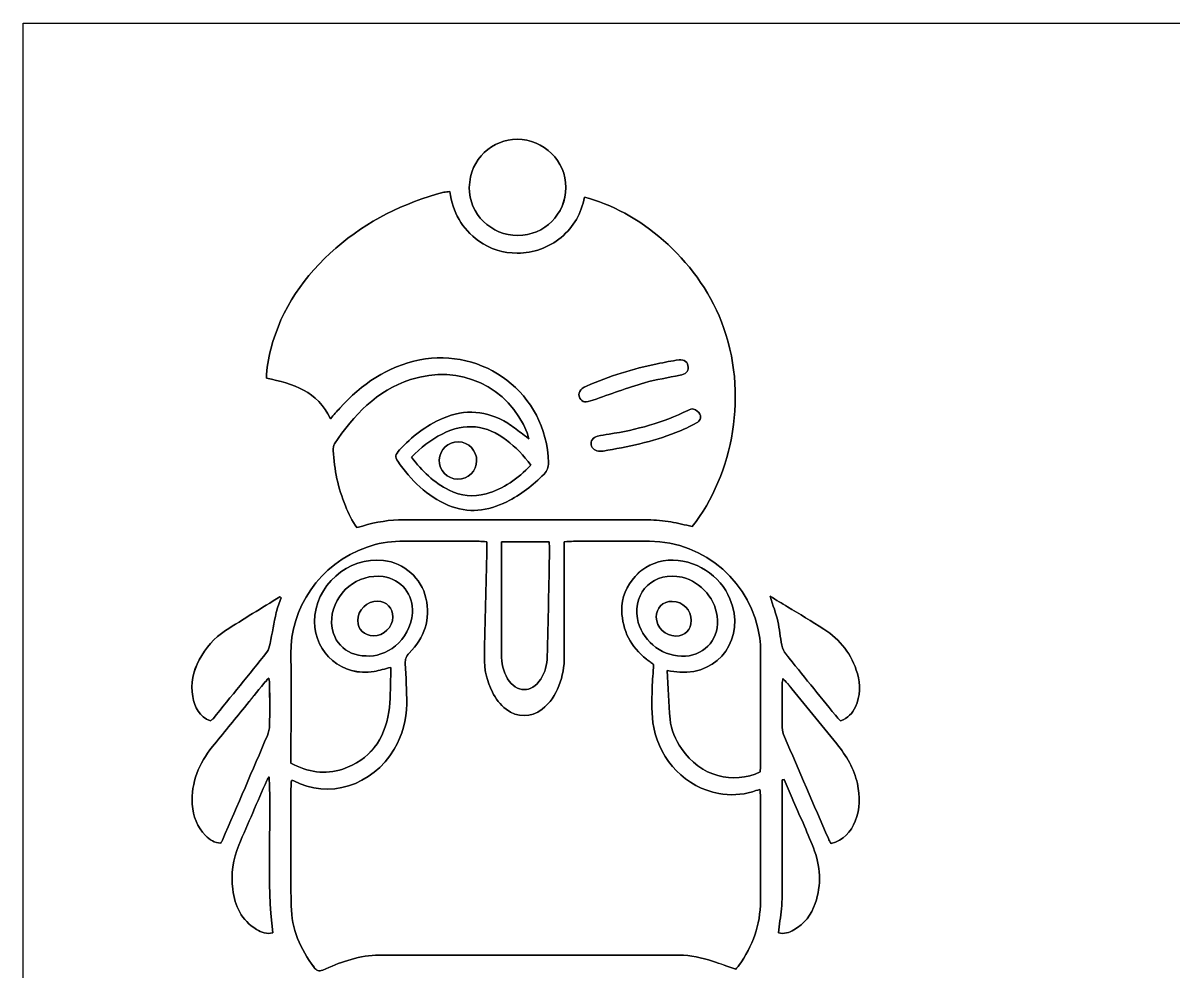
# Model space of a CAD drawing. Extents: x 0 to 300, y 0 to 232.
# Drawn here: x 0 to 99.7, y 149.7 to 231.9 of the extents above; entities that cross this region are included whole.
import ezdxf

# ---------------------------------------------------------------- set-up
doc = ezdxf.new("R2010")
doc.units = 0
doc.layers.get('0').update_dxf_attribs({"linetype": 'CONTINUOUS'})

msp = doc.modelspace()

# ---------------------------------------------------------------- linework, layer by layer
at = {"color": 7}
for points in [[(0, 231.870004)], [(42.875374, 213.469844)], [(42.875374, 213.469844)], [(57.619512, 202.062072)], [(57.619512, 202.062072)], [(43.810878, 195.872833)], [(43.810878, 195.872833)], [(50.003551, 194.781364)], [(50.003551, 194.781364)], [(39.297048, 193.962619)], [(39.297048, 193.962619)], [(43.984729, 193.574709)], [(43.984729, 193.574709)], [(41.44908, 186.948053)], [(41.44908, 186.948053)], [(22.37126, 182.096967)], [(22.37126, 182.096967)], [(64.711058, 182.233758)], [(64.711058, 182.233758)], [(30.350376, 178.803099)], [(30.350376, 178.803099)], [(56.550507, 178.78507)], [(56.550507, 178.78507)], [(29.727947, 177.057864)], [(29.727947, 177.057864)], [(57.039293, 177.036114)], [(57.039293, 177.036114)], [(21.295673, 175.146361)], [(21.295673, 175.146361)], [(65.832719, 175.108157)], [(65.832719, 175.108157)], [(21.31456, 166.589316)], [(21.31456, 166.589316)], [(63.853965, 167.014428)], [(63.853965, 167.014428)], [(65.939319, 166.351362)], [(65.939319, 166.351362)]]:
    msp.add_lwpolyline(points, close=True, dxfattribs=at)
for points in [[(0, 231.870004), (100.000805, 231.870004), (200.001611, 231.870004), (300.002416, 231.870004)], [(0, 0.000005), (0, 77.290004), (0, 154.580004), (0, 231.870004)], [(42.808123, 221.806106), (40.700019, 221.804962), (38.703236, 220.152018), (38.66217, 217.638118)], [(38.662313, 217.638118), (38.703379, 220.152018), (40.700019, 221.804962), (42.808266, 221.806106)], [(47.025905, 217.627387), (47.036494, 219.910487), (45.11426, 221.807251), (42.808123, 221.806106)], [(42.808266, 221.806106), (45.114403, 221.807251), (47.036637, 219.910487), (47.026048, 217.627387)], [(38.66217, 217.638118), (38.624395, 215.32683), (40.552066, 213.465838), (42.875374, 213.469844)], [(42.875374, 213.469844), (40.55221, 213.465981), (38.624538, 215.32683), (38.662313, 217.638118)], [(42.875374, 213.469844), (45.159046, 213.473708), (47.015317, 215.333126), (47.025905, 217.627387)], [(47.026048, 217.627387), (47.015174, 215.333126), (45.159046, 213.473708), (42.875374, 213.469844)], [(36.465781, 217.213149), (32.979175, 216.307264), (29.823243, 214.749473), (27.099434, 212.376658)], [(27.099434, 212.376658), (29.823243, 214.749473), (32.979175, 216.307407), (36.465781, 217.213149)], [(36.976316, 217.276823), (36.771845, 217.252355), (36.613877, 217.251497), (36.465781, 217.213149)], [(36.465781, 217.213149), (36.613877, 217.25164), (36.771845, 217.252355), (36.976316, 217.276823)], [(39.470184, 213.004668), (38.011266, 214.048632), (37.224, 215.490808), (36.976316, 217.276823)], [(36.976316, 217.276823), (37.224, 215.490808), (38.011266, 214.048632), (39.470184, 213.004668)], [(48.64551, 216.783458), (48.357761, 215.400091), (47.71673, 214.214899), (46.610523, 213.307297)], [(46.610523, 213.307297), (47.71673, 214.214899), (48.357761, 215.400091), (48.64551, 216.783458)], [(60.510303, 205.981088), (58.337237, 211.569073), (53.240756, 215.620445), (48.64551, 216.783458)], [(48.64551, 216.783458), (53.240756, 215.620445), (58.337237, 211.569073), (60.510303, 205.981088)], [(27.099434, 212.376658), (24.380777, 210.008278), (22.37684, 207.163704), (21.464802, 203.627732)], [(21.464802, 203.627732), (22.37684, 207.163561), (24.380777, 210.008278), (27.099434, 212.376658)], [(42.81542, 211.944677), (41.592454, 211.946681), (40.472653, 212.287371), (39.470184, 213.004668)], [(39.470184, 213.004668), (40.472653, 212.287228), (41.592454, 211.946538), (42.81542, 211.944677)], [(46.610523, 213.307297), (45.507034, 212.401841), (44.241141, 211.942245), (42.81542, 211.944677)], [(42.81542, 211.944677), (44.241141, 211.942245), (45.507034, 212.401984), (46.610523, 213.307297)], [(57.97494, 188.266745), (61.51406, 192.774995), (62.902578, 199.829195), (60.510303, 205.981088)], [(60.510303, 205.981088), (62.902578, 199.829195), (61.51406, 192.774995), (57.97494, 188.266745)], [(21.464802, 203.627732), (21.255036, 202.814138), (21.078896, 201.989526), (21.094349, 201.102529)], [(21.094349, 201.102529), (21.079039, 201.989526), (21.255036, 202.814138), (21.464802, 203.627732)], [(34.368981, 202.693086), (39.752352, 203.786273), (45.372103, 199.897734), (45.513044, 193.792917)], [(45.513044, 193.792917), (45.372103, 199.897734), (39.752352, 203.786273), (34.368981, 202.693086)], [(27.442414, 198.521235), (29.333026, 200.605443), (31.555027, 202.121739), (34.368981, 202.693086)], [(34.368981, 202.693086), (31.555027, 202.121739), (29.333026, 200.605443), (27.442414, 198.521235)], [(56.828096, 202.696663), (56.19608, 202.610239), (55.567354, 202.492192), (54.942922, 202.360838)], [(54.942922, 202.360695), (55.567354, 202.492049), (56.19608, 202.610096), (56.828096, 202.69652)], [(57.619512, 202.062072), (57.615505, 202.479457), (57.297565, 202.76091), (56.828096, 202.696663)], [(56.828096, 202.69652), (57.297565, 202.76091), (57.615362, 202.479457), (57.619512, 202.062072)], [(43.6645, 196.371635), (42.119015, 200.358761), (37.828258, 202.392174), (33.566262, 200.991207)], [(33.566262, 200.991207), (37.828258, 202.392174), (42.119015, 200.358761), (43.6645, 196.371635)], [(54.942922, 202.360838), (52.839253, 201.918269), (50.786953, 201.306142), (48.819074, 200.433596)], [(48.819074, 200.433453), (50.786953, 201.305999), (52.839253, 201.917983), (54.942922, 202.360695)], [(56.9191, 201.364807), (57.391717, 201.461105), (57.622946, 201.684894), (57.619512, 202.062072)], [(57.619512, 202.062072), (57.622946, 201.684894), (57.391717, 201.461105), (56.9191, 201.364664)], [(21.094349, 201.102529), (23.396909, 200.664395), (25.519465, 199.964985), (26.632254, 197.595031)], [(26.632254, 197.595031), (25.519465, 199.964985), (23.396909, 200.664395), (21.094349, 201.102529)], [(33.566262, 200.991207), (30.63512, 200.0278), (28.633329, 197.928997), (26.986824, 195.431838)], [(26.986824, 195.431838), (28.633329, 197.928854), (30.63512, 200.0278), (33.566262, 200.991207)], [(48.819074, 200.433596), (48.219539, 200.16774), (48.036244, 199.797573), (48.243291, 199.391205)], [(48.243291, 199.391062), (48.036244, 199.79743), (48.219396, 200.167597), (48.819074, 200.433453)], [(49.372965, 199.210915), (50.854633, 199.735187), (52.335872, 200.268616), (53.842724, 200.7119)], [(53.842724, 200.711757), (52.335872, 200.268473), (50.854776, 199.735044), (49.372965, 199.210772)], [(53.842724, 200.7119), (54.845479, 201.006946), (55.891447, 201.155471), (56.9191, 201.364807)], [(56.9191, 201.364664), (55.891447, 201.155185), (54.845479, 201.006803), (53.842724, 200.711757)], [(26.632254, 197.595031), (26.935742, 197.94259), (27.183999, 198.236348), (27.442414, 198.521235)], [(27.442414, 198.521235), (27.183999, 198.236491), (26.935742, 197.94259), (26.632254, 197.595031)], [(36.351884, 197.629515), (38.294007, 198.461854), (40.18977, 198.335508), (41.992812, 197.207551)], [(41.992812, 197.207551), (40.189626, 198.335508), (38.294007, 198.461854), (36.351884, 197.629515)], [(48.243291, 199.391205), (48.439893, 199.005585), (48.748675, 198.989989), (49.372965, 199.210915)], [(49.372965, 199.210772), (48.748675, 198.989989), (48.439893, 199.005442), (48.243291, 199.391062)], [(58.096135, 198.443825), (57.961204, 198.497053), (57.741994, 198.398037), (57.583597, 198.32034)], [(57.583597, 198.32034), (57.741851, 198.398037), (57.961204, 198.497053), (58.096135, 198.443825)], [(58.638865, 197.994817), (58.541566, 198.19099), (58.307618, 198.360691), (58.096135, 198.443825)], [(58.096135, 198.443825), (58.307618, 198.360691), (58.541566, 198.19099), (58.638865, 197.994817)], [(32.610296, 194.896406), (33.673005, 196.057988), (34.901838, 197.008087), (36.351884, 197.629515)], [(36.351884, 197.629515), (34.901838, 197.008087), (33.673005, 196.057988), (32.610296, 194.896406)], [(57.583597, 198.32034), (55.427844, 197.26221), (53.143457, 196.63463), (50.780085, 196.265894)], [(50.780085, 196.265894), (53.143457, 196.63463), (55.427844, 197.26221), (57.583597, 198.32034)], [(58.353835, 197.23717), (58.649453, 197.388127), (58.786388, 197.697482), (58.638865, 197.994817)], [(58.638865, 197.994817), (58.786388, 197.697339), (58.649453, 197.387984), (58.353835, 197.23717)], [(41.894654, 195.732035), (40.149133, 197.078772), (38.29, 197.290255), (36.31554, 196.277627)], [(36.31554, 196.277627), (38.29, 197.290255), (40.149133, 197.078772), (41.894654, 195.732035)], [(41.992812, 197.207551), (42.398893, 196.953571), (42.77693, 196.654519), (43.164839, 196.372208)], [(43.164839, 196.372208), (42.77693, 196.654662), (42.39875, 196.953571), (41.992812, 197.207551)], [(56.551652, 196.401827), (57.167642, 196.641927), (57.764173, 196.936401), (58.353835, 197.23717)], [(58.353835, 197.23717), (57.764173, 196.936258), (57.167642, 196.641927), (56.551652, 196.401827)], [(26.986824, 195.431838), (26.885089, 195.277447), (26.859191, 195.042641), (26.869779, 194.849044)], [(26.869779, 194.849044), (26.859334, 195.042641), (26.885089, 195.277447), (26.986824, 195.431838)], [(36.31554, 196.277627), (35.317649, 195.765804), (34.436661, 195.100305), (33.642527, 194.26997)], [(33.642527, 194.26997), (34.436518, 195.100305), (35.317649, 195.765804), (36.31554, 196.277627)], [(36.062848, 194.040029), (36.092467, 194.929888), (36.829938, 195.62887), (37.713073, 195.604402)], [(37.713216, 195.604259), (36.830081, 195.628726), (36.09261, 194.929745), (36.062991, 194.039886)], [(37.713073, 195.604402), (38.59635, 195.579791), (39.311357, 194.838742), (39.297048, 193.962619)], [(39.297048, 193.962619), (39.311357, 194.838742), (38.59635, 195.579648), (37.713216, 195.604259)], [(43.984729, 193.574709), (43.366306, 194.437811), (42.676196, 195.128923), (41.894654, 195.732035)], [(41.894654, 195.732035), (42.676196, 195.12878), (43.366306, 194.437811), (43.984729, 193.574709)], [(43.164839, 196.372208), (43.346131, 196.240138), (43.520125, 196.098196), (43.810878, 195.872833)], [(43.810878, 195.872833), (43.520125, 196.098196), (43.346131, 196.240138), (43.164839, 196.372208)], [(43.810878, 195.872833), (43.736902, 196.127529), (43.710288, 196.253445), (43.6645, 196.371635)], [(43.6645, 196.371635), (43.710288, 196.253445), (43.736902, 196.127529), (43.810878, 195.872833)], [(49.766598, 196.08775), (49.368243, 195.988448), (49.156188, 195.675373), (49.217429, 195.34155)], [(49.217429, 195.34155), (49.156188, 195.675373), (49.368243, 195.988448), (49.766598, 196.08775)], [(50.780085, 196.265894), (50.441111, 196.213095), (50.098704, 196.170598), (49.766598, 196.08775)], [(49.766598, 196.08775), (50.09856, 196.170598), (50.440968, 196.212952), (50.780085, 196.265894)], [(50.245654, 194.805832), (52.397972, 195.139654), (54.51738, 195.608694), (56.551652, 196.401827)], [(56.551652, 196.401827), (54.51738, 195.608694), (52.397972, 195.139654), (50.245654, 194.805832)], [(26.869779, 194.849044), (26.959352, 193.191522), (27.297038, 191.584652), (27.930055, 190.047752)], [(27.930055, 190.047752), (27.297038, 191.584652), (26.959352, 193.191522), (26.869779, 194.849044)], [(32.461914, 193.920837), (32.204214, 194.290002), (32.251576, 194.50449), (32.610296, 194.896406)], [(32.610296, 194.896406), (32.251576, 194.504347), (32.204214, 194.289859), (32.461914, 193.920837)], [(49.217429, 195.34155), (49.279672, 195.002291), (49.571856, 194.785656), (50.003551, 194.781364)], [(50.003551, 194.781364), (49.571856, 194.785656), (49.279672, 195.002291), (49.217429, 195.34155)], [(50.003551, 194.781364), (50.063647, 194.78723), (50.155509, 194.791809), (50.245654, 194.805832)], [(50.245654, 194.805832), (50.155509, 194.791809), (50.06379, 194.78723), (50.003551, 194.781364)], [(36.857125, 190.101124), (34.978246, 190.890965), (33.60604, 192.282059), (32.461914, 193.920837)], [(32.461914, 193.920837), (33.60604, 192.282059), (34.978103, 190.890822), (36.857125, 190.101124)], [(33.642527, 194.26997), (34.581179, 193.07791), (35.589658, 192.074153), (36.911927, 191.419529)], [(36.911927, 191.419529), (35.589658, 192.074153), (34.581179, 193.07791), (33.642527, 194.26997)], [(37.669288, 192.374923), (36.737218, 192.377355), (36.031941, 193.108531), (36.062848, 194.040029)], [(36.062991, 194.039886), (36.031941, 193.108388), (36.737361, 192.377212), (37.669431, 192.37478)], [(39.297048, 193.962619), (39.282597, 193.073904), (38.56344, 192.37249), (37.669288, 192.374923)], [(37.669431, 192.37478), (38.56344, 192.37249), (39.282597, 193.074047), (39.297048, 193.962619)], [(40.108353, 191.094292), (41.618209, 191.524269), (42.852051, 192.402968), (43.984729, 193.574709)], [(43.984729, 193.574709), (42.852051, 192.403111), (41.618209, 191.524269), (40.108353, 191.094292)], [(45.513044, 193.792917), (45.522201, 193.393132), (45.405442, 193.093936), (45.131144, 192.814057)], [(45.131144, 192.814057), (45.405442, 193.094079), (45.522201, 193.393132), (45.513044, 193.792917)], [(45.131144, 192.814057), (44.178326, 191.841637), (43.121198, 191.009871), (41.896943, 190.408475)], [(41.896943, 190.408475), (43.121055, 191.009727), (44.178326, 191.841494), (45.131144, 192.814057)], [(36.911927, 191.419529), (37.940581, 190.909996), (39.010015, 190.781503), (40.108353, 191.094292)], [(40.108353, 191.094292), (39.010015, 190.781503), (37.940581, 190.910139), (36.911927, 191.419529)], [(27.930055, 190.047752), (28.197915, 189.397707), (28.471354, 188.744657), (28.931094, 188.176743)], [(28.931094, 188.176743), (28.471354, 188.744657), (28.197772, 189.397707), (27.930055, 190.047752)], [(41.896943, 190.408475), (40.263603, 189.606328), (38.580324, 189.376816), (36.857125, 190.101124)], [(36.857125, 190.101124), (38.580324, 189.376816), (40.263603, 189.606328), (41.896943, 190.408475)], [(29.41387, 188.310673), (30.581748, 188.667819), (31.774952, 188.852687), (32.996917, 188.852687)], [(32.996917, 188.852687), (31.774952, 188.852687), (30.581748, 188.667819), (29.41387, 188.310673)], [(32.996917, 188.852687), (40.046968, 188.851972), (47.09702, 188.857123), (54.146928, 188.844675)], [(54.146928, 188.844675), (47.09702, 188.857123), (40.046968, 188.851972), (32.996917, 188.852687)], [(54.146928, 188.844675), (54.806989, 188.84353), (55.471486, 188.764546), (56.125395, 188.665243)], [(56.125395, 188.665243), (55.471486, 188.764689), (54.806989, 188.84353), (54.146928, 188.844675)], [(56.125395, 188.665243), (56.751401, 188.569947), (57.366104, 188.400961), (57.97494, 188.266745)], [(57.97494, 188.266745), (57.366104, 188.400961), (56.751401, 188.569947), (56.125395, 188.665243)], [(28.931094, 188.176743), (29.110811, 188.226395), (29.263485, 188.264742), (29.41387, 188.310673)], [(29.41387, 188.310673), (29.263485, 188.264742), (29.110811, 188.226395), (28.931094, 188.176743)], [(29.816088, 186.490174), (25.637083, 185.068602), (23.14207, 181.110953), (23.202024, 177.240729)], [(23.202024, 177.2403), (23.14207, 181.11038), (25.637226, 185.068173), (29.816088, 186.489745)], [(32.641775, 186.98869), (31.670642, 186.98869), (30.732991, 186.802104), (29.816088, 186.490174)], [(29.816088, 186.489745), (30.732991, 186.801675), (31.670642, 186.988261), (32.641775, 186.988261)], [(39.508531, 186.986258), (37.219565, 186.989262), (34.930741, 186.988547), (32.641775, 186.98869)], [(32.641775, 186.988261), (34.930741, 186.988261), (37.219565, 186.988833), (39.508531, 186.985828)], [(40.182043, 186.941471), (39.909462, 186.960359), (39.708996, 186.985971), (39.508531, 186.986258)], [(39.508531, 186.985828), (39.708996, 186.985685), (39.909462, 186.95993), (40.182043, 186.941042)], [(40.181327, 186.237768), (40.186479, 186.459267), (40.182043, 186.681053), (40.182043, 186.941471)], [(40.182043, 186.941042), (40.182043, 186.680623), (40.186479, 186.458838), (40.181327, 186.237339)], [(41.44908, 186.948053), (41.44908, 186.611226), (41.44908, 186.362397), (41.44908, 186.113569)], [(45.579723, 186.948053), (44.189344, 186.948053), (42.87194, 186.948053), (41.44908, 186.948053)], [(41.44908, 186.948053), (42.87194, 186.948053), (44.189344, 186.948053), (45.579866, 186.948053)], [(41.449223, 186.113569), (41.44908, 186.362397), (41.44908, 186.611226), (41.44908, 186.948053)], [(45.612346, 186.265384), (45.616639, 186.485166), (45.592028, 186.70552), (45.579723, 186.948053)], [(45.579866, 186.948053), (45.592171, 186.70552), (45.616782, 186.485166), (45.61249, 186.265384)], [(46.874376, 185.950306), (46.873947, 186.264669), (46.874376, 186.579174), (46.874376, 186.948196)], [(46.874376, 186.948626), (46.874376, 186.579461), (46.87409, 186.265098), (46.874376, 185.950735)], [(47.687111, 186.986544), (47.442146, 186.986258), (47.197181, 186.964365), (46.874376, 186.948626)], [(46.874376, 186.948196), (47.197038, 186.963793), (47.442146, 186.985828), (47.687111, 186.986114)], [(54.279283, 186.986401), (52.082036, 186.994843), (49.884502, 186.989262), (47.687111, 186.986544)], [(47.687111, 186.986114), (49.884502, 186.988833), (52.081893, 186.994414), (54.279283, 186.985971)], [(63.821771, 178.588897), (63.186177, 183.356278), (59.082006, 186.967656), (54.279283, 186.986401)], [(54.279283, 186.985971), (59.082149, 186.96737), (63.186177, 183.355848), (63.821771, 178.588468)], [(25.254038, 180.027353), (25.244165, 183.125049), (28.158852, 185.70577), (31.239234, 185.326732)], [(31.239234, 185.326303), (28.158852, 185.705341), (25.244165, 183.124619), (25.254038, 180.026924)], [(39.964407, 176.974158), (40.030227, 180.062123), (40.108925, 183.149803), (40.181327, 186.237768)], [(40.181327, 186.237339), (40.108925, 183.149373), (40.030227, 180.061694), (39.964407, 176.973728)], [(41.44908, 186.113569), (41.44908, 184.786148), (41.448794, 183.458728), (41.448937, 182.131308)], [(41.44908, 182.131308), (41.448937, 183.458728), (41.44908, 184.786148), (41.449223, 186.113569)], [(45.418034, 177.001058), (45.489578, 180.089024), (45.550962, 183.177275), (45.612346, 186.265384)], [(45.61249, 186.265384), (45.551105, 183.177132), (45.489721, 180.089024), (45.418177, 177.001058)], [(46.874376, 185.950735), (46.87781, 182.975952), (46.874662, 180.001168), (46.8894, 177.026385)], [(46.8894, 177.025955), (46.874519, 180.000739), (46.87781, 182.975522), (46.874376, 185.950306)], [(55.874563, 185.344618), (58.222052, 185.520615), (60.420587, 183.984001), (61.23876, 182.010828)], [(61.23876, 182.010399), (60.420587, 183.983572), (58.222052, 185.520329), (55.874563, 185.344189)], [(31.239234, 185.326732), (33.003786, 185.109669), (34.508491, 183.805428), (34.908134, 182.069494)], [(34.908134, 182.069065), (34.508634, 183.804999), (33.003786, 185.109382), (31.239234, 185.326303)], [(55.874563, 185.344189), (53.646408, 185.177206), (51.815035, 183.21362), (51.870982, 180.981316)], [(51.870982, 180.981745), (51.815178, 183.214049), (53.646551, 185.177492), (55.874563, 185.344618)], [(31.203605, 183.92877), (29.004211, 184.234261), (26.910273, 182.532095), (26.741001, 180.295642)], [(26.741001, 180.295642), (26.91013, 182.532095), (29.004211, 184.234261), (31.203605, 183.92877)], [(33.729238, 180.780707), (33.844137, 182.364683), (32.773415, 183.710848), (31.203605, 183.92877)], [(31.203605, 183.92877), (32.773415, 183.710705), (33.84428, 182.364683), (33.729238, 180.780707)], [(53.224301, 180.302367), (52.796613, 182.641271), (54.707543, 184.406824), (57.087084, 183.871392)], [(57.087084, 183.871392), (54.707686, 184.406824), (52.796756, 182.641271), (53.224301, 180.302367)], [(60.164032, 180.17044), (60.097496, 181.880333), (58.753907, 183.49636), (57.087084, 183.871392)], [(57.087084, 183.871392), (58.753907, 183.496217), (60.097496, 181.88019), (60.164032, 180.17044)], [(17.539633, 179.252822), (19.094276, 180.257151), (20.68283, 181.208824), (22.257076, 182.182819)], [(22.257362, 182.182819), (20.683116, 181.208824), (19.094562, 180.257151), (17.539919, 179.252822)], [(22.37126, 182.096967), (22.22345, 181.671712), (22.035291, 181.255614), (21.935988, 180.819341)], [(21.936274, 180.819341), (22.035291, 181.255614), (22.22345, 181.671855), (22.37126, 182.096967)], [(22.257076, 182.182819), (22.29528, 182.154202), (22.333341, 182.125584), (22.37126, 182.096967)], [(22.37126, 182.096967), (22.333341, 182.125584), (22.29528, 182.154202), (22.257362, 182.182819)], [(30.719541, 181.806786), (29.800921, 181.82782), (28.986755, 181.034401), (28.99348, 180.124652)], [(28.99348, 180.124509), (28.986755, 181.034258), (29.800921, 181.82782), (30.719541, 181.806643)], [(32.036516, 180.433864), (32.048535, 181.206249), (31.489493, 181.789186), (30.719541, 181.806786)], [(30.719541, 181.806643), (31.489493, 181.789043), (32.048535, 181.206106), (32.036516, 180.433721)], [(34.908134, 182.069494), (35.33439, 180.217659), (34.753886, 178.634256), (33.457515, 177.301684)], [(33.457515, 177.301255), (34.753886, 178.633827), (35.334247, 180.21723), (34.908134, 182.069065)], [(41.448937, 182.131308), (41.449223, 180.483658), (41.450368, 178.836009), (41.449939, 177.188359)], [(41.450082, 177.188359), (41.450511, 178.836009), (41.449366, 180.483658), (41.44908, 182.131308)], [(56.243012, 181.784894), (55.418401, 181.791762), (54.845479, 181.226281), (54.859359, 180.419412)], [(54.859502, 180.419269), (54.845622, 181.226281), (55.418544, 181.791762), (56.243155, 181.78475)], [(57.884223, 180.116926), (57.886655, 181.04084), (57.162205, 181.777167), (56.243012, 181.784894)], [(56.243155, 181.78475), (57.162348, 181.777024), (57.886799, 181.040697), (57.884366, 180.116783)], [(61.23876, 182.010828), (62.644449, 178.621092), (60.302397, 175.427385), (56.883757, 175.657469)], [(56.883757, 175.65704), (60.302397, 175.426955), (62.644449, 178.620663), (61.23876, 182.010399)], [(64.711058, 182.233758), (64.971047, 181.415156), (65.226029, 180.753664), (65.385571, 180.06985)], [(66.214475, 181.324153), (65.749156, 181.608896), (65.281261, 181.889061), (64.711058, 182.233758)], [(64.711058, 182.233758), (65.281117, 181.889061), (65.749013, 181.608896), (66.214475, 181.324296)], [(65.385571, 180.069993), (65.226029, 180.753664), (64.971047, 181.415156), (64.711058, 182.233758)], [(21.935988, 180.819341), (21.733663, 179.930197), (21.587428, 179.028604), (21.399983, 178.135883)], [(21.40027, 178.135883), (21.587714, 179.028604), (21.733949, 179.930197), (21.936274, 180.819341)], [(29.727947, 177.057864), (31.333671, 176.90705), (33.550808, 178.321753), (33.729238, 180.780707)], [(33.729238, 180.780707), (33.550665, 178.321896), (31.333671, 176.907193), (29.727947, 177.057864)], [(54.00012, 176.78657), (52.653669, 177.861585), (51.914481, 179.241804), (51.870982, 180.981745)], [(51.870982, 180.981316), (51.914481, 179.241375), (52.653812, 177.861012), (54.00012, 176.786141)], [(66.214475, 181.324296), (67.266596, 180.680976), (68.334456, 180.061408), (69.364684, 179.384605)], [(69.364684, 179.384462), (68.334456, 180.061265), (67.266596, 180.680832), (66.214475, 181.324153)], [(30.419916, 175.717566), (27.688667, 175.230211), (25.262909, 177.25976), (25.254038, 180.027353)], [(25.254038, 180.026924), (25.262909, 177.259331), (27.688667, 175.229924), (30.419916, 175.717136)], [(26.741001, 180.295642), (26.602206, 178.459976), (27.888131, 177.06602), (29.727947, 177.057864)], [(29.727947, 177.057864), (27.888131, 177.065877), (26.602206, 178.459832), (26.741001, 180.295642)], [(28.99348, 180.124652), (28.999203, 179.349835), (29.555956, 178.807678), (30.350376, 178.803099)], [(30.350376, 178.803099), (29.555956, 178.807678), (28.999203, 179.349835), (28.99348, 180.124509)], [(30.350376, 178.803099), (31.262271, 178.797948), (32.02235, 179.53313), (32.036516, 180.433864)], [(32.036516, 180.433721), (32.02235, 179.53313), (31.262271, 178.797948), (30.350376, 178.803099)], [(53.224301, 180.302367), (53.555405, 178.491598), (55.203627, 177.080472), (57.039293, 177.036114)], [(57.039293, 177.036114), (55.203627, 177.080615), (53.555405, 178.491741), (53.224301, 180.302367)], [(54.859359, 180.419412), (54.874955, 179.522684), (55.642332, 178.781063), (56.550507, 178.78507)], [(56.550507, 178.78507), (55.642332, 178.781063), (54.874955, 179.522684), (54.859502, 180.419269)], [(56.550507, 178.78507), (57.35294, 178.788647), (57.882077, 179.316925), (57.884223, 180.116926)], [(57.884366, 180.116783), (57.882077, 179.316925), (57.35294, 178.788647), (56.550507, 178.78507)], [(57.039293, 177.036114), (58.896994, 176.991185), (60.235432, 178.333773), (60.164032, 180.17044)], [(60.164032, 180.17044), (60.235432, 178.333773), (58.896994, 176.991185), (57.039293, 177.036114)], [(65.729267, 177.978916), (65.587467, 178.670457), (65.545686, 179.383604), (65.385571, 180.069993)], [(65.385571, 180.06985), (65.545686, 179.383604), (65.587467, 178.670457), (65.729267, 177.978773)], [(15.269697, 176.721895), (15.820869, 177.749261), (16.563492, 178.622093), (17.539633, 179.252822)], [(17.539919, 179.252822), (16.563778, 178.622236), (15.821155, 177.749261), (15.269983, 176.721895)], [(63.884157, 177.424453), (63.883728, 177.812792), (63.872996, 178.204708), (63.821771, 178.588897)], [(63.821771, 178.588468), (63.872996, 178.204279), (63.883728, 177.812363), (63.884157, 177.424024)], [(69.364684, 179.384605), (70.785111, 178.45139), (71.807183, 177.189075), (72.278083, 175.533842)], [(72.278083, 175.533699), (71.807183, 177.188932), (70.785111, 178.451247), (69.364684, 179.384462)], [(21.399983, 178.135883), (21.34561, 177.876895), (21.289806, 177.582708), (21.132696, 177.386249)], [(21.132983, 177.386249), (21.290092, 177.582851), (21.345753, 177.876895), (21.40027, 178.135883)], [(66.104441, 177.198232), (65.927586, 177.419159), (65.785786, 177.703187), (65.729267, 177.978916)], [(65.729267, 177.978773), (65.785786, 177.703044), (65.927442, 177.419016), (66.104441, 177.198089)], [(14.699351, 173.540064), (14.501176, 174.663728), (14.734265, 175.723861), (15.269697, 176.721895)], [(15.269983, 176.721895), (14.734551, 175.723861), (14.501462, 174.663728), (14.699638, 173.540064)], [(21.132696, 177.386249), (19.589644, 175.455573), (18.025557, 173.541781), (16.465048, 171.625128)], [(16.465334, 171.625128), (18.025843, 173.541781), (19.58993, 175.455573), (21.132983, 177.386249)], [(23.202024, 177.240729), (23.246953, 174.334341), (23.210895, 171.426952), (23.211039, 168.519992)], [(23.211039, 168.519562), (23.211039, 171.426523), (23.246953, 174.334055), (23.202024, 177.2403)], [(33.457515, 177.301684), (33.191802, 177.028388), (33.090496, 176.777413), (33.111101, 176.405958)], [(33.111101, 176.405529), (33.090496, 176.776984), (33.191659, 177.027959), (33.457515, 177.301255)], [(40.658094, 173.925684), (40.183903, 174.885227), (39.941656, 175.904008), (39.964407, 176.974158)], [(39.964407, 176.973728), (39.941656, 175.903579), (40.183903, 174.884798), (40.658094, 173.925255)], [(41.449939, 177.188359), (41.449796, 176.442875), (41.585586, 175.72844), (41.978074, 175.085836)], [(41.978217, 175.085836), (41.585586, 175.728583), (41.449939, 176.442875), (41.450082, 177.188359)], [(44.849548, 175.047774), (45.230304, 175.640585), (45.401865, 176.304653), (45.418034, 177.001058)], [(45.418177, 177.001058), (45.402008, 176.304653), (45.230447, 175.640585), (44.849691, 175.047774)], [(46.8894, 177.026385), (46.893693, 176.143393), (46.748602, 175.294743), (46.428802, 174.47657)], [(46.428802, 174.476141), (46.748602, 175.294314), (46.893836, 176.142964), (46.8894, 177.025955)], [(54.331939, 176.542893), (54.222048, 176.625168), (54.107292, 176.701004), (54.00012, 176.78657)], [(54.00012, 176.786141), (54.107292, 176.700575), (54.222191, 176.624882), (54.331939, 176.542464)], [(54.627414, 176.313953), (54.511085, 176.404241), (54.422514, 176.474926), (54.331939, 176.542893)], [(54.331939, 176.542464), (54.422657, 176.474497), (54.511085, 176.403812), (54.627414, 176.313524)], [(63.885588, 167.604949), (63.887591, 170.878069), (63.888879, 174.151333), (63.884157, 177.424453)], [(63.884157, 177.424024), (63.889022, 174.150904), (63.887591, 170.87764), (63.885588, 167.60452)], [(70.376168, 171.926183), (68.9483, 173.68029), (67.517857, 175.432393), (66.104441, 177.198232)], [(66.104441, 177.198089), (67.517857, 175.432393), (68.9483, 173.68029), (70.376168, 171.92604)], [(31.856083, 176.071707), (31.34426, 175.943787), (30.887382, 175.800986), (30.419916, 175.717566)], [(30.419916, 175.717136), (30.887382, 175.800556), (31.34426, 175.9435), (31.856083, 176.071277)], [(31.854652, 175.362423), (31.864954, 175.586068), (31.856083, 175.810572), (31.856083, 176.071707)], [(31.856083, 176.071277), (31.856083, 175.810143), (31.864954, 175.585639), (31.854652, 175.361994)], [(33.111101, 176.405958), (33.175776, 175.241371), (33.235301, 174.075067), (33.241597, 172.909193)], [(33.241597, 172.908763), (33.235301, 174.074638), (33.175776, 175.240942), (33.111101, 176.405529)], [(54.505218, 174.273672), (54.525393, 174.956771), (54.585776, 175.638868), (54.627414, 176.313953)], [(54.627414, 176.313524), (54.585633, 175.638438), (54.525393, 174.956342), (54.505218, 174.273243)], [(56.883757, 175.657469), (56.549648, 175.679934), (56.217829, 175.740603), (55.809744, 175.793259)], [(55.809744, 175.793259), (55.888442, 174.349652), (55.933515, 172.961849), (56.050131, 171.580341)], [(56.050131, 171.579912), (55.933658, 172.961562), (55.888442, 174.349222), (55.809744, 175.79283)], [(55.809744, 175.79283), (56.217829, 175.740173), (56.549505, 175.679504), (56.883757, 175.65704)], [(72.278083, 175.533842), (72.554385, 174.562566), (72.533065, 173.593006), (72.107523, 172.655356)], [(72.107523, 172.655213), (72.533065, 173.592863), (72.554385, 174.562422), (72.278083, 175.533699)], [(20.865123, 174.677035), (20.299213, 173.988786), (19.736308, 173.297817), (19.173689, 172.606849)], [(19.173832, 172.606563), (19.736451, 173.297674), (20.299356, 173.9885), (20.865266, 174.676749)], [(21.295673, 175.146361), (21.104938, 174.939314), (20.977876, 174.81397), (20.865123, 174.677035)], [(20.865266, 174.676749), (20.977876, 174.81397), (21.104794, 174.939314), (21.295673, 175.146361)], [(21.362208, 174.534091), (21.361636, 174.705939), (21.326007, 174.878073), (21.295673, 175.146361)], [(21.295673, 175.146361), (21.326007, 174.878073), (21.361636, 174.705939), (21.362351, 174.533805)], [(21.356199, 171.037755), (21.376803, 172.202914), (21.367216, 173.368646), (21.362208, 174.534091)], [(21.362351, 174.533805), (21.36736, 173.368359), (21.376946, 172.202628), (21.356342, 171.037468)], [(31.683949, 172.213073), (31.842203, 173.247451), (31.806575, 174.31159), (31.854652, 175.362423)], [(31.854652, 175.361994), (31.806575, 174.311161), (31.842203, 173.247021), (31.683949, 172.212644)], [(41.978074, 175.085836), (42.738296, 173.841692), (44.064286, 173.825237), (44.849548, 175.047774)], [(44.849691, 175.047774), (44.064429, 173.825237), (42.738296, 173.841549), (41.978217, 175.085836)], [(65.770333, 170.847449), (65.750157, 172.128079), (65.759744, 173.409282), (65.763178, 174.690199)], [(65.763321, 174.690485), (65.759887, 173.409569), (65.7503, 172.128365), (65.770476, 170.847735)], [(65.763178, 174.690199), (65.763608, 174.794796), (65.796804, 174.898964), (65.832719, 175.108157)], [(65.832719, 175.108157), (65.796804, 174.898964), (65.763608, 174.794796), (65.763321, 174.690485)], [(66.336243, 174.54239), (66.19802, 174.711233), (66.046205, 174.868915), (65.832719, 175.108157)], [(65.832719, 175.108157), (66.046205, 174.868915), (66.19802, 174.711233), (66.3361, 174.542104)], [(66.3361, 174.542104), (67.724046, 172.841512), (69.107127, 171.137057), (70.496933, 169.438039)], [(70.497076, 169.438326), (69.10727, 171.137343), (67.724189, 172.841798), (66.336243, 174.54239)], [(16.241689, 171.432532), (15.281859, 171.816006), (14.865762, 172.597405), (14.699351, 173.540064)], [(14.699638, 173.540064), (14.866048, 172.597262), (15.282146, 171.816006), (16.241975, 171.432532)], [(41.851871, 172.44187), (41.328601, 172.835932), (40.94527, 173.344464), (40.658094, 173.925684)], [(40.658094, 173.925255), (40.94527, 173.344035), (41.328601, 172.835503), (41.851871, 172.44144)], [(46.428802, 174.47657), (46.115584, 173.674995), (45.661282, 172.967858), (44.964877, 172.44144)], [(44.964877, 172.441011), (45.661425, 172.967429), (46.115584, 173.674709), (46.428802, 174.476141)], [(54.638003, 170.853315), (54.415359, 171.990716), (54.471306, 173.13155), (54.505218, 174.273672)], [(54.505218, 174.273243), (54.471306, 173.131121), (54.415359, 171.990286), (54.638003, 170.852886)], [(19.173689, 172.606849), (18.25049, 171.473026), (17.32028, 170.344783), (16.407813, 169.202518)], [(16.407956, 169.202232), (17.320423, 170.34464), (18.250633, 171.47274), (19.173832, 172.606563)], [(33.241597, 172.909193), (33.24918, 171.508225), (32.865563, 170.201553), (32.159857, 168.987887)], [(32.159857, 168.987458), (32.865563, 170.201124), (33.24918, 171.507796), (33.241597, 172.908763)], [(72.107523, 172.655356), (71.851683, 172.091735), (71.455045, 171.675351), (70.824174, 171.430386)], [(70.824174, 171.430243), (71.455188, 171.675208), (71.851826, 172.091592), (72.107523, 172.655213)], [(16.465048, 171.625128), (16.408958, 171.55616), (16.328972, 171.506651), (16.241689, 171.432532)], [(16.241975, 171.432532), (16.329258, 171.506651), (16.409101, 171.55616), (16.465334, 171.625128)], [(27.6911, 167.255244), (30.043454, 168.050952), (31.316501, 169.813071), (31.683949, 172.213073)], [(31.683949, 172.212644), (31.316501, 169.812642), (30.043454, 168.050379), (27.6911, 167.254814)], [(44.964877, 172.44144), (43.987734, 171.702967), (42.828012, 171.706831), (41.851871, 172.44187)], [(41.851871, 172.44144), (42.828012, 171.706401), (43.987877, 171.702538), (44.964877, 172.441011)], [(56.050131, 171.580341), (56.128256, 170.652993), (56.525037, 169.819224), (57.038148, 169.046553)], [(57.038148, 169.046123), (56.525037, 169.818794), (56.128256, 170.652564), (56.050131, 171.579912)], [(70.824174, 171.430386), (70.674648, 171.594936), (70.516822, 171.75362), (70.376168, 171.926183)], [(70.376168, 171.92604), (70.516679, 171.753334), (70.674648, 171.594793), (70.824174, 171.430243)], [(21.17133, 170.179374), (21.284512, 170.444658), (21.351191, 170.74972), (21.356199, 171.037755)], [(21.356342, 171.037468), (21.351191, 170.749434), (21.284512, 170.444372), (21.171473, 170.179088)], [(60.266482, 165.144135), (57.443371, 165.670553), (55.204771, 167.9568), (54.638003, 170.853315)], [(54.638003, 170.852886), (55.204771, 167.956228), (57.443371, 165.66998), (60.266482, 165.143705)], [(65.965933, 170.059896), (65.860478, 170.306436), (65.774625, 170.58331), (65.770333, 170.847449)], [(65.770476, 170.847735), (65.774625, 170.583596), (65.860478, 170.306579), (65.966076, 170.060183)], [(17.278928, 161.114083), (18.579448, 164.134511), (19.882543, 167.153938), (21.17133, 170.179374)], [(21.171473, 170.179088), (19.882686, 167.153652), (18.579591, 164.134225), (17.279071, 161.113796)], [(69.763468, 161.242861), (68.493998, 164.180299), (67.224958, 167.11788), (65.965933, 170.059896)], [(65.966076, 170.060183), (67.224958, 167.118166), (68.494141, 164.180585), (69.763611, 161.243147)], [(16.407813, 169.202518), (15.244228, 167.74589), (14.552401, 166.119703), (14.661147, 164.212494)], [(14.66129, 164.212207), (14.552544, 166.119417), (15.244371, 167.745604), (16.407956, 169.202232)], [(23.211039, 168.519992), (23.211039, 168.270734), (23.211039, 168.021476), (23.211039, 167.762488)], [(23.211039, 167.762059), (23.211039, 168.02119), (23.211039, 168.270448), (23.211039, 168.519562)], [(32.159857, 168.987887), (30.297434, 165.785165), (26.380564, 164.638607), (23.452856, 166.242043)], [(23.452856, 166.241614), (26.380564, 164.638178), (30.297434, 165.784879), (32.159857, 168.987458)], [(57.038148, 169.046553), (58.677355, 166.577582), (61.535809, 165.925248), (63.853965, 167.014428)], [(63.853965, 167.014428), (61.535952, 165.925248), (58.677355, 166.577439), (57.038148, 169.046123)], [(70.496933, 169.438039), (71.332992, 168.415967), (71.997489, 167.303321), (72.277654, 165.999367)], [(72.277797, 165.999653), (71.997632, 167.303607), (71.333135, 168.416253), (70.497076, 169.438326)], [(23.211039, 167.762488), (24.669097, 166.997114), (26.166648, 166.739557), (27.6911, 167.255244)], [(27.6911, 167.254814), (26.166791, 166.739128), (24.66924, 166.996828), (23.211039, 167.762059)], [(63.853965, 167.014428), (63.864268, 167.199297), (63.885588, 167.402194), (63.885588, 167.604949)], [(63.885588, 167.60452), (63.885445, 167.402194), (63.864268, 167.19944), (63.853965, 167.014428)], [(21.64409, 153.081165), (21.06659, 157.539907), (21.53935, 161.997074), (21.31456, 166.589316)], [(21.31456, 166.589316), (21.53935, 161.997074), (21.06659, 157.539907), (21.64409, 153.081022)], [(21.31456, 166.589316), (21.186211, 166.395576), (21.139994, 166.344207), (21.114095, 166.283967)], [(21.114095, 166.283824), (21.139994, 166.344064), (21.186211, 166.395576), (21.31456, 166.589316)], [(21.114095, 166.283967), (20.306797, 164.41625), (19.497066, 162.54982), (18.697638, 160.678811)], [(18.697638, 160.678668), (19.496923, 162.54982), (20.306797, 164.41625), (21.114095, 166.283824)], [(23.214473, 165.983914), (23.212899, 162.458816), (23.17169, 158.93329), (23.229211, 155.409195)], [(23.229211, 155.408765), (23.17169, 158.932861), (23.212899, 162.45853), (23.214473, 165.983484)], [(23.247096, 166.266225), (23.234648, 166.162343), (23.214616, 166.073057), (23.214473, 165.983914)], [(23.214473, 165.983484), (23.214473, 166.072628), (23.234648, 166.161914), (23.247096, 166.265795)], [(23.452856, 166.242043), (23.400486, 166.270803), (23.325365, 166.258069), (23.247096, 166.266225)], [(23.247096, 166.265795), (23.325508, 166.257639), (23.400629, 166.270374), (23.452856, 166.241614)], [(65.755738, 156.327529), (65.760746, 159.412632), (65.759458, 162.497736), (65.76003, 165.58284)], [(65.760317, 165.58284), (65.759744, 162.497736), (65.760889, 159.412632), (65.756024, 156.327529)], [(65.76003, 166.322315), (65.819984, 166.331902), (65.879651, 166.341632), (65.939319, 166.351362)], [(65.76003, 165.58284), (65.760174, 165.829379), (65.76003, 166.075776), (65.76003, 166.322315)], [(65.939319, 166.351362), (65.879651, 166.341632), (65.819984, 166.332045), (65.760317, 166.322315)], [(65.760317, 166.322315), (65.760317, 166.075776), (65.76046, 165.829236), (65.760317, 165.58284)], [(66.6383, 164.734047), (66.406355, 165.273629), (66.172265, 165.812209), (65.939319, 166.351362)], [(65.939319, 166.351362), (66.172265, 165.812209), (66.406355, 165.273629), (66.638014, 164.734047)], [(72.277654, 165.999367), (72.512174, 164.908327), (72.536356, 163.810848), (72.093501, 162.762734)], [(72.093644, 162.76302), (72.536499, 163.811134), (72.512317, 164.908613), (72.277797, 165.999653)], [(63.184317, 165.300672), (62.224202, 165.017502), (61.251352, 164.960554), (60.266482, 165.144135)], [(60.266482, 165.143705), (61.251352, 164.959981), (62.224202, 165.017073), (63.184317, 165.300243)], [(63.830642, 165.50171), (63.572799, 165.421295), (63.379488, 165.358193), (63.184317, 165.300672)], [(63.184317, 165.300243), (63.379345, 165.357764), (63.572656, 165.420865), (63.830642, 165.50128)], [(63.884729, 164.887579), (63.884586, 165.079316), (63.851819, 165.271339), (63.830642, 165.50171)], [(63.830642, 165.50128), (63.851819, 165.27091), (63.884586, 165.078887), (63.884729, 164.88715)], [(63.885301, 155.823289), (63.88802, 158.844719), (63.887591, 161.866149), (63.884729, 164.887579)], [(63.884729, 164.88715), (63.887591, 161.86572), (63.88802, 158.84429), (63.885301, 155.82286)], [(66.638014, 164.734047), (67.250427, 163.307324), (67.89804, 161.894337), (68.464093, 160.449299)], [(68.464379, 160.449299), (67.898326, 161.894337), (67.250856, 163.307324), (66.6383, 164.734047)], [(14.661147, 164.212494), (14.720814, 163.167098), (15.079248, 162.251912), (15.818437, 161.503852)], [(15.81858, 161.503566), (15.079391, 162.251626), (14.720958, 163.166812), (14.66129, 164.212207)], [(72.093501, 162.762734), (71.698151, 161.826943), (71.106342, 161.068867), (69.997559, 160.823472)], [(69.997702, 160.823759), (71.106628, 161.069153), (71.698437, 161.827229), (72.093644, 162.76302)], [(15.818437, 161.503852), (16.175296, 161.142557), (16.587101, 160.867973), (17.138416, 160.857957)], [(17.138559, 160.85767), (16.587244, 160.867686), (16.175439, 161.142271), (15.81858, 161.503566)], [(17.138416, 160.857957), (17.194507, 160.959119), (17.244158, 161.033381), (17.278928, 161.114083)], [(17.279071, 161.113796), (17.244301, 161.033095), (17.19465, 160.958833), (17.138559, 160.85767)], [(18.697638, 160.678811), (18.173796, 159.452554), (17.999086, 158.166343), (18.16335, 156.848795)], [(18.16335, 156.848652), (17.999229, 158.166199), (18.173796, 159.452411), (18.697638, 160.678668)], [(69.997559, 160.823472), (69.911277, 160.97629), (69.823708, 161.103637), (69.763468, 161.242861)], [(69.763611, 161.243147), (69.823708, 161.103923), (69.91142, 160.976576), (69.997702, 160.823759)], [(68.464093, 160.449299), (69.082087, 158.871763), (69.183536, 157.245719), (68.627355, 155.620248)], [(68.627642, 155.620248), (69.183822, 157.245719), (69.082373, 158.871763), (68.464379, 160.449299)], [(18.16335, 156.848795), (18.343783, 155.400896), (18.938168, 154.171347), (20.224951, 153.37521)], [(20.224951, 153.375067), (18.938024, 154.171204), (18.343783, 155.400896), (18.16335, 156.848652)], [(62.014722, 150.257196), (63.197767, 151.924019), (63.883441, 153.759971), (63.885301, 155.823289)], [(63.885301, 155.82286), (63.883441, 153.759685), (63.197767, 151.923733), (62.014722, 150.256767)], [(65.698932, 155.165088), (65.740427, 155.550279), (65.755022, 155.939905), (65.755738, 156.327529)], [(65.756024, 156.327529), (65.755309, 155.939905), (65.740714, 155.550279), (65.699218, 155.165088)], [(68.627355, 155.620248), (68.2911, 154.637382), (67.69042, 153.847111), (66.773803, 153.325988)], [(66.77409, 153.325988), (67.690563, 153.847254), (68.291387, 154.637525), (68.627642, 155.620248)], [(23.229211, 155.409195), (23.261548, 153.431443), (24.024776, 151.670039), (25.209824, 150.092073)], [(25.209824, 150.091644), (24.024633, 151.66961), (23.261405, 153.430871), (23.229211, 155.408765)], [(65.432504, 153.07487), (65.52408, 153.782579), (65.624241, 154.472546), (65.698932, 155.165088)], [(65.699218, 155.165088), (65.624527, 154.472546), (65.524366, 153.782579), (65.43279, 153.07487)], [(20.224951, 153.37521), (20.654356, 153.10964), (21.120677, 152.928634), (21.64409, 153.081165)], [(21.64409, 153.081022), (21.120534, 152.928634), (20.654356, 153.109497), (20.224951, 153.375067)], [(66.773803, 153.325988), (66.371013, 153.097048), (65.945901, 152.95253), (65.432504, 153.07487)], [(65.43279, 153.07487), (65.946044, 152.95253), (66.371299, 153.097048), (66.77409, 153.325988)], [(25.966612, 149.850685), (26.677184, 150.156749), (27.387326, 150.484561), (28.128661, 150.693039)], [(28.128661, 150.69261), (27.387326, 150.483989), (26.677184, 150.156319), (25.966612, 149.850256)], [(28.128661, 150.693039), (28.914353, 150.914109), (29.735673, 151.134177), (30.542256, 151.136896)], [(30.542256, 151.136467), (29.735673, 151.133748), (28.914353, 150.913823), (28.128661, 150.69261)], [(30.542256, 151.136896), (39.308781, 151.165943), (48.07545, 151.153065), (56.842119, 151.148915)], [(56.842119, 151.148486), (48.07545, 151.152636), (39.308638, 151.165514), (30.542256, 151.136467)], [(56.842119, 151.148915), (57.833427, 151.148486), (58.789679, 150.926844), (59.727759, 150.630653)], [(59.727759, 150.630224), (58.789679, 150.926272), (57.833427, 151.147914), (56.842119, 151.148486)], [(59.727759, 150.630653), (60.39755, 150.419171), (61.056896, 150.174491), (61.735273, 149.939399)], [(61.735273, 149.93897), (61.056896, 150.173919), (60.39755, 150.418741), (59.727759, 150.630224)], [(25.209824, 150.092073), (25.410146, 149.825359), (25.615333, 149.699442), (25.966612, 149.850685)], [(25.966612, 149.850256), (25.615333, 149.698869), (25.410146, 149.824786), (25.209824, 150.091644)], [(61.735273, 149.939399), (61.836435, 150.05344), (61.93674, 150.147305), (62.014722, 150.257196)], [(62.014722, 150.256767), (61.936883, 150.146876), (61.836435, 150.05301), (61.735273, 149.93897)]]:
    msp.add_open_spline(points, degree=3, dxfattribs=at)

doc.saveas('drawing.dxf')
